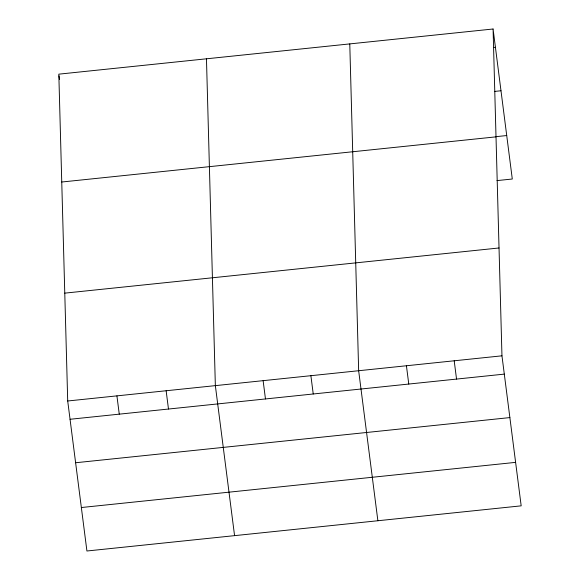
<?xml version="1.0" encoding="UTF-8"?>
<svg xmlns="http://www.w3.org/2000/svg" width="580" height="580" viewBox="0 0 580 580"><rect width="100%" height="100%" fill="white"/><g stroke="black" fill="none" stroke-linecap="round" stroke-linejoin="round"><path stroke-width="0.87" d="M493.08 29L58.819 74.16L67.708 400.99L86.92 551L521.181 505.84L501.961 355.823L493.08 29L512.292 179.01L496.973 180.605M493.616 47.473L495.421 47.292M494.682 91.415L500.989 90.755M495.914 136.67L506.724 135.546M61.748 182.018L496.009 136.851M64.772 293.139L499.032 247.972M67.708 400.99L501.961 355.823M70.049 419.275L504.31 374.114M75.617 462.746L509.878 417.586M81.352 507.529L515.613 462.369M454.198 360.796L456.54 379.081M406.428 365.762L408.77 384.054M377.877 520.738L358.657 370.729L349.776 43.906M310.887 375.695L313.236 393.987M263.124 380.668L265.466 398.953M234.567 535.644L215.354 385.635L206.465 58.805M166.134 390.753L168.483 409.038M116.921 395.872L119.263 414.156M59.044 75.907L59.486 79.388"/></g></svg>
